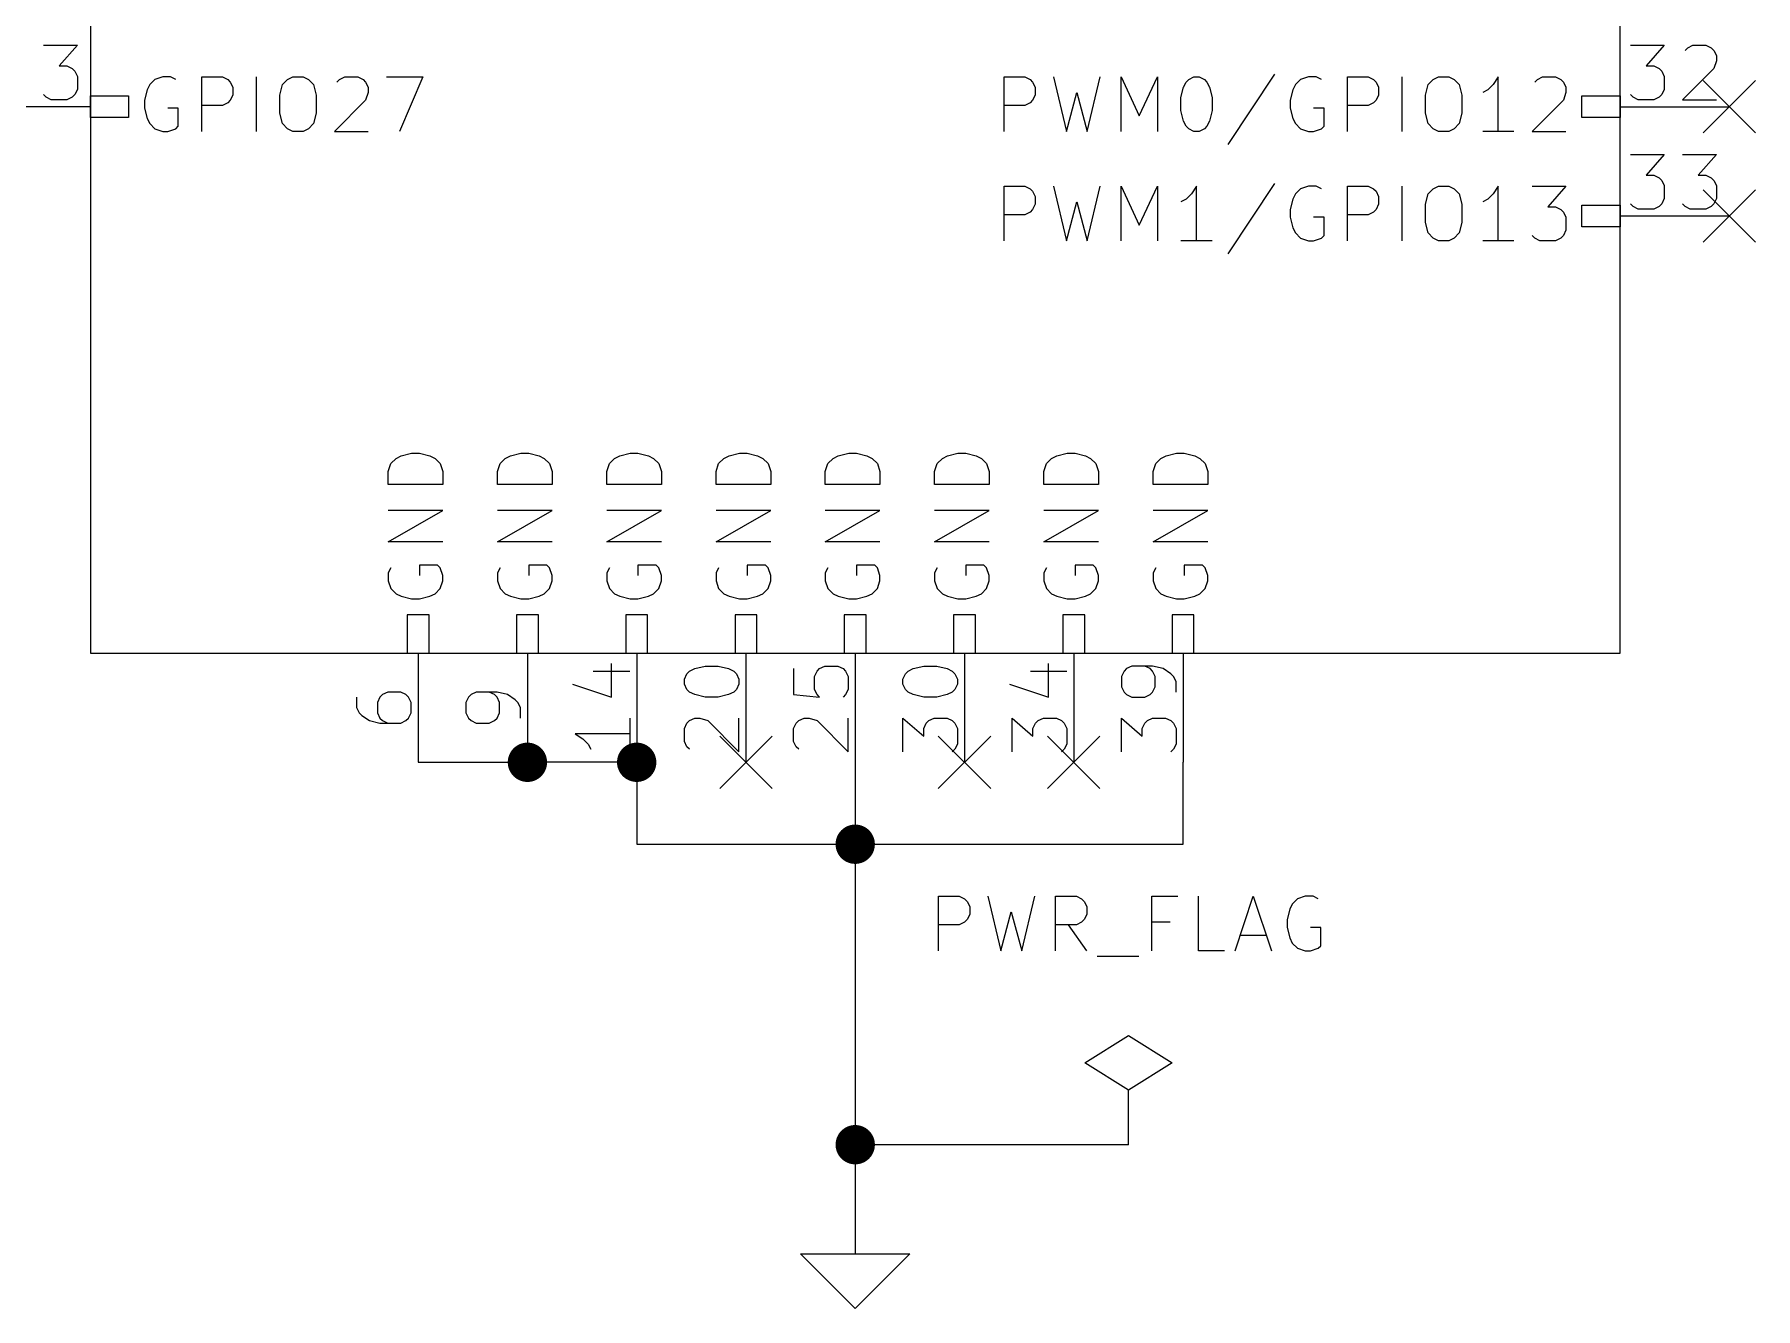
# Model space of a CAD drawing. Extents: x 0.3 to 16.3, y -11.7 to -0.2.
# Drawn here: x 7.299 to 8.874, y -6.775 to -5.609 of the extents above; entities that cross this region are included whole.
import ezdxf

# ---------------------------------------------------------------- set-up
doc = ezdxf.new("R2010")
doc.units = 0
doc.header["$MEASUREMENT"] = 0
doc.layers.add('BLACK', color=7, linetype='CONTINUOUS')

msp = doc.modelspace()

# ---------------------------------------------------------------- linework, layer by layer
at = {"layer": 'BLACK', "linetype": 'CONTINUOUS'}
for p, q in [((7.35, -3.775), (7.35, -6.175)), ((8.75, -6.175), (8.75, -3.775)), ((7.30714, -5.61862), (7.33809, -5.61862)), ((7.33809, -5.61862), (7.32143, -5.63767)), ((8.75952, -5.61862), (8.79047, -5.61862)), ((8.79047, -5.61862), (8.77381, -5.63767)), ((8.80952, -5.62338), (8.8119, -5.621)), ((8.8119, -5.621), (8.81667, -5.61862)), ((8.81667, -5.61862), (8.82857, -5.61862)), ((8.82857, -5.61862), (8.83333, -5.621)), ((8.83333, -5.621), (8.83571, -5.62338)), ((8.83571, -5.62338), (8.83809, -5.62814)), ((7.32143, -5.63767), (7.32857, -5.63767)), ((7.32857, -5.63767), (7.33333, -5.64005)), ((8.77381, -5.63767), (8.78095, -5.63767)), ((8.78095, -5.63767), (8.78571, -5.64005)), ((8.83809, -5.6329), (8.83571, -5.64005)), ((8.83809, -5.62814), (8.83809, -5.6329)), ((7.33333, -5.64005), (7.33571, -5.64243)), ((7.33571, -5.64243), (7.33809, -5.64719)), ((7.33809, -5.64719), (7.33809, -5.65909)), ((7.40428, -5.65476), (7.4019, -5.65952)), ((7.40905, -5.65), (7.40428, -5.65476)), ((7.41619, -5.64762), (7.40905, -5.65)), ((7.42333, -5.64762), (7.41619, -5.64762)), ((7.42809, -5.65), (7.42333, -5.64762)), ((7.4519, -5.69762), (7.4519, -5.64762)), ((7.4519, -5.64762), (7.47095, -5.64762)), ((7.47095, -5.64762), (7.47571, -5.65)), ((7.47571, -5.65), (7.47809, -5.65238)), ((7.47809, -5.65238), (7.48047, -5.65714)), ((7.5019, -5.69762), (7.5019, -5.64762)), ((7.52333, -5.66428), (7.52571, -5.65476)), ((7.52571, -5.65476), (7.53047, -5.65)), ((7.53047, -5.65), (7.53524, -5.64762)), ((7.53524, -5.64762), (7.54476, -5.64762)), ((7.54476, -5.64762), (7.54952, -5.65)), ((7.54952, -5.65), (7.55428, -5.65476)), ((7.55428, -5.65476), (7.55667, -5.66428)), ((7.57571, -5.65238), (7.57809, -5.65)), ((7.57809, -5.65), (7.58285, -5.64762)), ((7.58285, -5.64762), (7.59476, -5.64762)), ((7.59476, -5.64762), (7.59952, -5.65)), ((7.59952, -5.65), (7.6019, -5.65238)), ((7.6019, -5.65238), (7.60428, -5.65714)), ((7.62095, -5.64762), (7.65428, -5.64762)), ((7.65428, -5.64762), (7.63285, -5.69762)), ((8.18619, -5.69762), (8.18619, -5.64762)), ((8.18619, -5.64762), (8.20524, -5.64762)), ((8.20524, -5.64762), (8.21, -5.65)), ((8.21, -5.65), (8.21238, -5.65238)), ((8.21238, -5.65238), (8.21476, -5.65714)), ((8.23143, -5.64762), (8.24333, -5.69762)), ((8.26238, -5.69762), (8.27428, -5.64762)), ((8.29333, -5.69762), (8.29333, -5.64762)), ((8.29333, -5.64762), (8.31, -5.68333)), ((8.31, -5.68333), (8.32667, -5.64762)), ((8.32667, -5.64762), (8.32667, -5.69762)), ((8.35047, -5.65714), (8.35285, -5.65238)), ((8.35285, -5.65238), (8.35524, -5.65)), ((8.35524, -5.65), (8.36, -5.64762)), ((8.36, -5.64762), (8.36476, -5.64762)), ((8.36476, -5.64762), (8.36952, -5.65)), ((8.36952, -5.65), (8.3719, -5.65238)), ((8.3719, -5.65238), (8.37428, -5.65714)), ((8.43381, -5.64524), (8.39095, -5.70952)), ((8.45285, -5.65476), (8.45047, -5.65952)), ((8.45762, -5.65), (8.45285, -5.65476)), ((8.46476, -5.64762), (8.45762, -5.65)), ((8.4719, -5.64762), (8.46476, -5.64762)), ((8.47667, -5.65), (8.4719, -5.64762)), ((8.50047, -5.69762), (8.50047, -5.64762)), ((8.50047, -5.64762), (8.51952, -5.64762)), ((8.51952, -5.64762), (8.52428, -5.65)), ((8.52428, -5.65), (8.52667, -5.65238)), ((8.52667, -5.65238), (8.52905, -5.65714)), ((8.55047, -5.69762), (8.55047, -5.64762)), ((8.5719, -5.66428), (8.57428, -5.65476)), ((8.57428, -5.65476), (8.57905, -5.65)), ((8.57905, -5.65), (8.58381, -5.64762)), ((8.58381, -5.64762), (8.59333, -5.64762)), ((8.59333, -5.64762), (8.59809, -5.65)), ((8.59809, -5.65), (8.60285, -5.65476)), ((8.60285, -5.65476), (8.60524, -5.66428)), ((8.63381, -5.65476), (8.62905, -5.65952)), ((8.63857, -5.64762), (8.63381, -5.65476)), ((8.63857, -5.69762), (8.63857, -5.64762)), ((8.6719, -5.65238), (8.67428, -5.65)), ((8.67428, -5.65), (8.67905, -5.64762)), ((8.67905, -5.64762), (8.69095, -5.64762)), ((8.69095, -5.64762), (8.69571, -5.65)), ((8.69571, -5.65), (8.69809, -5.65238)), ((8.69809, -5.65238), (8.70047, -5.65714)), ((8.78571, -5.64005), (8.78809, -5.64243)), ((8.78809, -5.64243), (8.79047, -5.64719)), ((8.79047, -5.64719), (8.79047, -5.65909)), ((8.83571, -5.64005), (8.80714, -5.66862)), ((8.826, -5.651), (8.874, -5.699)), ((8.874, -5.651), (8.826, -5.699)), ((7.30952, -5.66624), (7.30714, -5.66385)), ((7.31428, -5.66862), (7.30952, -5.66624)), ((7.32857, -5.66862), (7.31428, -5.66862)), ((7.33333, -5.66624), (7.32857, -5.66862)), ((7.33571, -5.66385), (7.33333, -5.66624)), ((7.33809, -5.65909), (7.33571, -5.66385)), ((7.35, -5.685), (7.35, -5.665)), ((7.35, -5.665), (7.385, -5.665)), ((7.385, -5.665), (7.385, -5.685)), ((7.4019, -5.65952), (7.39952, -5.66905)), ((7.39952, -5.66905), (7.39952, -5.67619)), ((7.47809, -5.66905), (7.47571, -5.67143)), ((7.48047, -5.66428), (7.47809, -5.66905)), ((7.48047, -5.65714), (7.48047, -5.66428)), ((7.52333, -5.68095), (7.52333, -5.66428)), ((7.55667, -5.66428), (7.55667, -5.68095)), ((7.6019, -5.66905), (7.57333, -5.69762)), ((7.60428, -5.6619), (7.6019, -5.66905)), ((7.60428, -5.65714), (7.60428, -5.6619)), ((8.21238, -5.66905), (8.21, -5.67143)), ((8.21476, -5.66428), (8.21238, -5.66905)), ((8.21476, -5.65714), (8.21476, -5.66428)), ((8.24333, -5.69762), (8.25285, -5.6619)), ((8.25285, -5.6619), (8.26238, -5.69762)), ((8.34809, -5.66667), (8.35047, -5.65714)), ((8.34809, -5.67857), (8.34809, -5.66667)), ((8.37428, -5.65714), (8.37667, -5.66667)), ((8.37667, -5.66667), (8.37667, -5.67857)), ((8.45047, -5.65952), (8.44809, -5.66905)), ((8.44809, -5.66905), (8.44809, -5.67619)), ((8.52667, -5.66905), (8.52428, -5.67143)), ((8.52905, -5.66428), (8.52667, -5.66905)), ((8.52905, -5.65714), (8.52905, -5.66428)), ((8.5719, -5.68095), (8.5719, -5.66428)), ((8.60524, -5.66428), (8.60524, -5.68095)), ((8.62905, -5.65952), (8.62428, -5.6619)), ((8.69809, -5.66905), (8.66952, -5.69762)), ((8.70047, -5.6619), (8.69809, -5.66905)), ((8.70047, -5.65714), (8.70047, -5.6619)), ((8.715, -5.685), (8.715, -5.665)), ((8.715, -5.665), (8.75, -5.665)), ((8.75, -5.665), (8.75, -5.685)), ((8.7619, -5.66624), (8.75952, -5.66385)), ((8.76667, -5.66862), (8.7619, -5.66624)), ((8.78095, -5.66862), (8.76667, -5.66862)), ((8.78571, -5.66624), (8.78095, -5.66862)), ((8.78809, -5.66385), (8.78571, -5.66624)), ((8.79047, -5.65909), (8.78809, -5.66385)), ((8.80714, -5.66862), (8.83809, -5.66862)), ((7.35, -5.675), (7.25, -5.675)), ((7.385, -5.685), (7.35, -5.685)), ((7.39952, -5.67619), (7.4019, -5.68571)), ((7.4019, -5.68571), (7.40428, -5.69047)), ((7.43047, -5.67619), (7.42095, -5.67619)), ((7.43047, -5.69285), (7.43047, -5.67619)), ((7.47095, -5.67381), (7.4519, -5.67381)), ((7.47571, -5.67143), (7.47095, -5.67381)), ((7.52571, -5.69047), (7.52333, -5.68095)), ((7.55667, -5.68095), (7.55428, -5.69047)), ((8.20524, -5.67381), (8.18619, -5.67381)), ((8.21, -5.67143), (8.20524, -5.67381)), ((8.35047, -5.68809), (8.34809, -5.67857)), ((8.37667, -5.67857), (8.37428, -5.68809)), ((8.44809, -5.67619), (8.45047, -5.68571)), ((8.45047, -5.68571), (8.45285, -5.69047)), ((8.47905, -5.67619), (8.46952, -5.67619)), ((8.47905, -5.69285), (8.47905, -5.67619)), ((8.51952, -5.67381), (8.50047, -5.67381)), ((8.52428, -5.67143), (8.51952, -5.67381)), ((8.57428, -5.69047), (8.5719, -5.68095)), ((8.60524, -5.68095), (8.60285, -5.69047)), ((8.75, -5.685), (8.715, -5.685)), ((8.75, -5.675), (8.85, -5.675)), ((7.40428, -5.69047), (7.40905, -5.69524)), ((7.40905, -5.69524), (7.41619, -5.69762)), ((7.41619, -5.69762), (7.42095, -5.69762)), ((7.42095, -5.69762), (7.42809, -5.69524)), ((7.42809, -5.69524), (7.43047, -5.69285)), ((7.53047, -5.69524), (7.52571, -5.69047)), ((7.53524, -5.69762), (7.53047, -5.69524)), ((7.54476, -5.69762), (7.53524, -5.69762)), ((7.54952, -5.69524), (7.54476, -5.69762)), ((7.55428, -5.69047), (7.54952, -5.69524)), ((7.57333, -5.69762), (7.60428, -5.69762)), ((8.35285, -5.69285), (8.35047, -5.68809)), ((8.35524, -5.69524), (8.35285, -5.69285)), ((8.36, -5.69762), (8.35524, -5.69524)), ((8.36476, -5.69762), (8.36, -5.69762)), ((8.36952, -5.69524), (8.36476, -5.69762)), ((8.3719, -5.69285), (8.36952, -5.69524)), ((8.37428, -5.68809), (8.3719, -5.69285)), ((8.45285, -5.69047), (8.45762, -5.69524)), ((8.45762, -5.69524), (8.46476, -5.69762)), ((8.46476, -5.69762), (8.46952, -5.69762)), ((8.46952, -5.69762), (8.47667, -5.69524)), ((8.47667, -5.69524), (8.47905, -5.69285)), ((8.57905, -5.69524), (8.57428, -5.69047)), ((8.58381, -5.69762), (8.57905, -5.69524)), ((8.59333, -5.69762), (8.58381, -5.69762)), ((8.59809, -5.69524), (8.59333, -5.69762)), ((8.60285, -5.69047), (8.59809, -5.69524)), ((8.65285, -5.69762), (8.62428, -5.69762)), ((8.66952, -5.69762), (8.70047, -5.69762)), ((8.75952, -5.71862), (8.79047, -5.71862)), ((8.79047, -5.71862), (8.77381, -5.73767)), ((8.80714, -5.71862), (8.83809, -5.71862)), ((8.83809, -5.71862), (8.82143, -5.73767)), ((8.18619, -5.79762), (8.18619, -5.74762)), ((8.18619, -5.74762), (8.20524, -5.74762)), ((8.20524, -5.74762), (8.21, -5.75)), ((8.23143, -5.74762), (8.24333, -5.79762)), ((8.26238, -5.79762), (8.27428, -5.74762)), ((8.29333, -5.79762), (8.29333, -5.74762)), ((8.29333, -5.74762), (8.31, -5.78333)), ((8.31, -5.78333), (8.32667, -5.74762)), ((8.32667, -5.74762), (8.32667, -5.79762)), ((8.36238, -5.74762), (8.35762, -5.75476)), ((8.36238, -5.79762), (8.36238, -5.74762)), ((8.43381, -5.74524), (8.39095, -5.80952)), ((8.46476, -5.74762), (8.45762, -5.75)), ((8.4719, -5.74762), (8.46476, -5.74762)), ((8.47667, -5.75), (8.4719, -5.74762)), ((8.50047, -5.79762), (8.50047, -5.74762)), ((8.50047, -5.74762), (8.51952, -5.74762)), ((8.51952, -5.74762), (8.52428, -5.75)), ((8.55047, -5.79762), (8.55047, -5.74762)), ((8.57905, -5.75), (8.58381, -5.74762)), ((8.58381, -5.74762), (8.59333, -5.74762)), ((8.59333, -5.74762), (8.59809, -5.75)), ((8.63857, -5.74762), (8.63381, -5.75476)), ((8.63857, -5.79762), (8.63857, -5.74762)), ((8.66952, -5.74762), (8.70047, -5.74762)), ((8.70047, -5.74762), (8.68381, -5.76667)), ((8.77381, -5.73767), (8.78095, -5.73767)), ((8.78095, -5.73767), (8.78571, -5.74005)), ((8.78571, -5.74005), (8.78809, -5.74243)), ((8.78809, -5.74243), (8.79047, -5.74719)), ((8.79047, -5.74719), (8.79047, -5.75909)), ((8.82143, -5.73767), (8.82857, -5.73767)), ((8.82857, -5.73767), (8.83333, -5.74005)), ((8.83333, -5.74005), (8.83571, -5.74243)), ((8.83571, -5.74243), (8.83809, -5.74719)), ((8.83809, -5.74719), (8.83809, -5.75909)), ((8.21, -5.75), (8.21238, -5.75238)), ((8.21238, -5.75238), (8.21476, -5.75714)), ((8.21476, -5.76428), (8.21238, -5.76905)), ((8.21476, -5.75714), (8.21476, -5.76428)), ((8.24333, -5.79762), (8.25285, -5.7619)), ((8.25285, -5.7619), (8.26238, -5.79762)), ((8.35285, -5.75952), (8.34809, -5.7619)), ((8.35762, -5.75476), (8.35285, -5.75952)), ((8.45047, -5.75952), (8.44809, -5.76905)), ((8.45285, -5.75476), (8.45047, -5.75952)), ((8.45762, -5.75), (8.45285, -5.75476)), ((8.52428, -5.75), (8.52667, -5.75238)), ((8.52667, -5.75238), (8.52905, -5.75714)), ((8.52905, -5.76428), (8.52667, -5.76905)), ((8.52905, -5.75714), (8.52905, -5.76428)), ((8.5719, -5.76428), (8.57428, -5.75476)), ((8.5719, -5.78095), (8.5719, -5.76428)), ((8.57428, -5.75476), (8.57905, -5.75)), ((8.59809, -5.75), (8.60285, -5.75476)), ((8.60285, -5.75476), (8.60524, -5.76428)), ((8.60524, -5.76428), (8.60524, -5.78095)), ((8.62905, -5.75952), (8.62428, -5.7619)), ((8.63381, -5.75476), (8.62905, -5.75952)), ((8.715, -5.785), (8.715, -5.765)), ((8.715, -5.765), (8.75, -5.765)), ((8.75, -5.765), (8.75, -5.785)), ((8.7619, -5.76624), (8.75952, -5.76385)), ((8.78809, -5.76385), (8.78571, -5.76624)), ((8.79047, -5.75909), (8.78809, -5.76385)), ((8.80952, -5.76624), (8.80714, -5.76385)), ((8.826, -5.751), (8.874, -5.799)), ((8.874, -5.751), (8.826, -5.799)), ((8.83571, -5.76385), (8.83333, -5.76624)), ((8.83809, -5.75909), (8.83571, -5.76385)), ((8.20524, -5.77381), (8.18619, -5.77381)), ((8.21, -5.77143), (8.20524, -5.77381)), ((8.21238, -5.76905), (8.21, -5.77143)), ((8.44809, -5.76905), (8.44809, -5.77619)), ((8.44809, -5.77619), (8.45047, -5.78571)), ((8.47905, -5.77619), (8.46952, -5.77619)), ((8.47905, -5.79285), (8.47905, -5.77619)), ((8.51952, -5.77381), (8.50047, -5.77381)), ((8.52428, -5.77143), (8.51952, -5.77381)), ((8.52667, -5.76905), (8.52428, -5.77143)), ((8.57428, -5.79047), (8.5719, -5.78095)), ((8.60524, -5.78095), (8.60285, -5.79047)), ((8.68381, -5.76667), (8.69095, -5.76667)), ((8.69095, -5.76667), (8.69571, -5.76905)), ((8.69571, -5.76905), (8.69809, -5.77143)), ((8.69809, -5.77143), (8.70047, -5.77619)), ((8.70047, -5.77619), (8.70047, -5.78809)), ((8.75, -5.775), (8.85, -5.775)), ((8.76667, -5.76862), (8.7619, -5.76624)), ((8.78095, -5.76862), (8.76667, -5.76862)), ((8.78571, -5.76624), (8.78095, -5.76862)), ((8.81428, -5.76862), (8.80952, -5.76624)), ((8.82857, -5.76862), (8.81428, -5.76862)), ((8.83333, -5.76624), (8.82857, -5.76862)), ((8.45047, -5.78571), (8.45285, -5.79047)), ((8.45285, -5.79047), (8.45762, -5.79524)), ((8.45762, -5.79524), (8.46476, -5.79762)), ((8.46952, -5.79762), (8.47667, -5.79524)), ((8.47667, -5.79524), (8.47905, -5.79285)), ((8.57905, -5.79524), (8.57428, -5.79047)), ((8.58381, -5.79762), (8.57905, -5.79524)), ((8.59809, -5.79524), (8.59333, -5.79762)), ((8.60285, -5.79047), (8.59809, -5.79524)), ((8.6719, -5.79524), (8.66952, -5.79285)), ((8.67667, -5.79762), (8.6719, -5.79524)), ((8.69571, -5.79524), (8.69095, -5.79762)), ((8.69809, -5.79285), (8.69571, -5.79524)), ((8.70047, -5.78809), (8.69809, -5.79285)), ((8.75, -5.785), (8.715, -5.785)), ((8.37667, -5.79762), (8.34809, -5.79762)), ((8.46476, -5.79762), (8.46952, -5.79762)), ((8.59333, -5.79762), (8.58381, -5.79762)), ((8.65285, -5.79762), (8.62428, -5.79762)), ((8.69095, -5.79762), (8.67667, -5.79762)), ((7.625, -6.00167), (7.62976, -5.9969)), ((7.62976, -5.9969), (7.63452, -5.99452)), ((7.63452, -5.99452), (7.64405, -5.99214)), ((7.64405, -5.99214), (7.65119, -5.99214)), ((7.65119, -5.99214), (7.66071, -5.99452)), ((7.66071, -5.99452), (7.66547, -5.9969)), ((7.66547, -5.9969), (7.67024, -6.00167)), ((7.725, -6.00167), (7.72976, -5.9969)), ((7.72976, -5.9969), (7.73452, -5.99452)), ((7.73452, -5.99452), (7.74405, -5.99214)), ((7.74405, -5.99214), (7.75119, -5.99214)), ((7.75119, -5.99214), (7.76071, -5.99452)), ((7.76071, -5.99452), (7.76547, -5.9969)), ((7.76547, -5.9969), (7.77024, -6.00167)), ((7.825, -6.00167), (7.82976, -5.9969)), ((7.82976, -5.9969), (7.83452, -5.99452)), ((7.83452, -5.99452), (7.84405, -5.99214)), ((7.84405, -5.99214), (7.85119, -5.99214)), ((7.85119, -5.99214), (7.86071, -5.99452)), ((7.86071, -5.99452), (7.86547, -5.9969)), ((7.86547, -5.9969), (7.87024, -6.00167)), ((7.925, -6.00167), (7.92976, -5.9969)), ((7.92976, -5.9969), (7.93452, -5.99452)), ((7.93452, -5.99452), (7.94405, -5.99214)), ((7.94405, -5.99214), (7.95119, -5.99214)), ((7.95119, -5.99214), (7.96071, -5.99452)), ((7.96071, -5.99452), (7.96547, -5.9969)), ((7.96547, -5.9969), (7.97024, -6.00167)), ((8.025, -6.00167), (8.02976, -5.9969)), ((8.02976, -5.9969), (8.03452, -5.99452)), ((8.03452, -5.99452), (8.04405, -5.99214)), ((8.04405, -5.99214), (8.05119, -5.99214)), ((8.05119, -5.99214), (8.06071, -5.99452)), ((8.06071, -5.99452), (8.06547, -5.9969)), ((8.06547, -5.9969), (8.07024, -6.00167)), ((8.125, -6.00167), (8.12976, -5.9969)), ((8.12976, -5.9969), (8.13452, -5.99452)), ((8.13452, -5.99452), (8.14405, -5.99214)), ((8.14405, -5.99214), (8.15119, -5.99214)), ((8.15119, -5.99214), (8.16071, -5.99452)), ((8.16071, -5.99452), (8.16547, -5.9969)), ((8.16547, -5.9969), (8.17024, -6.00167)), ((8.225, -6.00167), (8.22976, -5.9969)), ((8.22976, -5.9969), (8.23452, -5.99452)), ((8.23452, -5.99452), (8.24405, -5.99214)), ((8.24405, -5.99214), (8.25119, -5.99214)), ((8.25119, -5.99214), (8.26071, -5.99452)), ((8.26071, -5.99452), (8.26547, -5.9969)), ((8.26547, -5.9969), (8.27024, -6.00167)), ((8.325, -6.00167), (8.32976, -5.9969)), ((8.32976, -5.9969), (8.33452, -5.99452)), ((8.33452, -5.99452), (8.34405, -5.99214)), ((8.34405, -5.99214), (8.35119, -5.99214)), ((8.35119, -5.99214), (8.36071, -5.99452)), ((8.36071, -5.99452), (8.36547, -5.9969)), ((8.36547, -5.9969), (8.37024, -6.00167)), ((7.62262, -6.00881), (7.625, -6.00167)), ((7.62262, -6.02071), (7.62262, -6.00881)), ((7.67024, -6.00167), (7.67262, -6.00881)), ((7.67262, -6.00881), (7.67262, -6.02071)), ((7.72262, -6.00881), (7.725, -6.00167)), ((7.72262, -6.02071), (7.72262, -6.00881)), ((7.77024, -6.00167), (7.77262, -6.00881)), ((7.77262, -6.00881), (7.77262, -6.02071)), ((7.82262, -6.00881), (7.825, -6.00167)), ((7.82262, -6.02071), (7.82262, -6.00881)), ((7.87024, -6.00167), (7.87262, -6.00881)), ((7.87262, -6.00881), (7.87262, -6.02071)), ((7.92262, -6.00881), (7.925, -6.00167)), ((7.92262, -6.02071), (7.92262, -6.00881)), ((7.97024, -6.00167), (7.97262, -6.00881)), ((7.97262, -6.00881), (7.97262, -6.02071)), ((8.02262, -6.00881), (8.025, -6.00167)), ((8.02262, -6.02071), (8.02262, -6.00881)), ((8.07024, -6.00167), (8.07262, -6.00881)), ((8.07262, -6.00881), (8.07262, -6.02071)), ((8.12262, -6.00881), (8.125, -6.00167)), ((8.12262, -6.02071), (8.12262, -6.00881)), ((8.17024, -6.00167), (8.17262, -6.00881)), ((8.17262, -6.00881), (8.17262, -6.02071)), ((8.22262, -6.00881), (8.225, -6.00167)), ((8.22262, -6.02071), (8.22262, -6.00881)), ((8.27024, -6.00167), (8.27262, -6.00881)), ((8.27262, -6.00881), (8.27262, -6.02071)), ((8.32262, -6.00881), (8.325, -6.00167)), ((8.32262, -6.02071), (8.32262, -6.00881)), ((8.37024, -6.00167), (8.37262, -6.00881)), ((8.37262, -6.00881), (8.37262, -6.02071)), ((7.67262, -6.02071), (7.62262, -6.02071)), ((7.77262, -6.02071), (7.72262, -6.02071)), ((7.87262, -6.02071), (7.82262, -6.02071)), ((7.97262, -6.02071), (7.92262, -6.02071)), ((8.07262, -6.02071), (8.02262, -6.02071)), ((8.17262, -6.02071), (8.12262, -6.02071)), ((8.27262, -6.02071), (8.22262, -6.02071)), ((8.37262, -6.02071), (8.32262, -6.02071)), ((7.62262, -6.07309), (7.67262, -6.04452)), ((7.67262, -6.04452), (7.62262, -6.04452)), ((7.72262, -6.07309), (7.77262, -6.04452)), ((7.77262, -6.04452), (7.72262, -6.04452)), ((7.82262, -6.07309), (7.87262, -6.04452)), ((7.87262, -6.04452), (7.82262, -6.04452)), ((7.92262, -6.07309), (7.97262, -6.04452)), ((7.97262, -6.04452), (7.92262, -6.04452)), ((8.02262, -6.07309), (8.07262, -6.04452)), ((8.07262, -6.04452), (8.02262, -6.04452)), ((8.12262, -6.07309), (8.17262, -6.04452)), ((8.17262, -6.04452), (8.12262, -6.04452)), ((8.22262, -6.07309), (8.27262, -6.04452)), ((8.27262, -6.04452), (8.22262, -6.04452)), ((8.32262, -6.07309), (8.37262, -6.04452)), ((8.37262, -6.04452), (8.32262, -6.04452)), ((7.67262, -6.07309), (7.62262, -6.07309)), ((7.77262, -6.07309), (7.72262, -6.07309)), ((7.87262, -6.07309), (7.82262, -6.07309)), ((7.97262, -6.07309), (7.92262, -6.07309)), ((8.07262, -6.07309), (8.02262, -6.07309)), ((8.17262, -6.07309), (8.12262, -6.07309)), ((8.27262, -6.07309), (8.22262, -6.07309)), ((8.37262, -6.07309), (8.32262, -6.07309)), ((7.66785, -6.09452), (7.65119, -6.09452)), ((7.65119, -6.09452), (7.65119, -6.10405)), ((7.67024, -6.0969), (7.66785, -6.09452)), ((7.76785, -6.09452), (7.75119, -6.09452)), ((7.75119, -6.09452), (7.75119, -6.10405)), ((7.77024, -6.0969), (7.76785, -6.09452)), ((7.86785, -6.09452), (7.85119, -6.09452)), ((7.85119, -6.09452), (7.85119, -6.10405)), ((7.87024, -6.0969), (7.86785, -6.09452)), ((7.96785, -6.09452), (7.95119, -6.09452)), ((7.95119, -6.09452), (7.95119, -6.10405)), ((7.97024, -6.0969), (7.96785, -6.09452)), ((8.06785, -6.09452), (8.05119, -6.09452)), ((8.05119, -6.09452), (8.05119, -6.10405)), ((8.07024, -6.0969), (8.06785, -6.09452)), ((8.16785, -6.09452), (8.15119, -6.09452)), ((8.15119, -6.09452), (8.15119, -6.10405)), ((8.17024, -6.0969), (8.16785, -6.09452)), ((8.26785, -6.09452), (8.25119, -6.09452)), ((8.25119, -6.09452), (8.25119, -6.10405)), ((8.27024, -6.0969), (8.26785, -6.09452)), ((8.36785, -6.09452), (8.35119, -6.09452)), ((8.35119, -6.09452), (8.35119, -6.10405)), ((8.37024, -6.0969), (8.36785, -6.09452)), ((7.625, -6.0969), (7.62262, -6.10167)), ((7.62262, -6.10167), (7.62262, -6.10881)), ((7.62262, -6.10881), (7.625, -6.11595)), ((7.67262, -6.10405), (7.67024, -6.0969)), ((7.67024, -6.11595), (7.67262, -6.10881)), ((7.67262, -6.10881), (7.67262, -6.10405)), ((7.725, -6.0969), (7.72262, -6.10167)), ((7.72262, -6.10167), (7.72262, -6.10881)), ((7.72262, -6.10881), (7.725, -6.11595)), ((7.77262, -6.10405), (7.77024, -6.0969)), ((7.77024, -6.11595), (7.77262, -6.10881)), ((7.77262, -6.10881), (7.77262, -6.10405)), ((7.825, -6.0969), (7.82262, -6.10167)), ((7.82262, -6.10167), (7.82262, -6.10881)), ((7.82262, -6.10881), (7.825, -6.11595)), ((7.87262, -6.10405), (7.87024, -6.0969)), ((7.87024, -6.11595), (7.87262, -6.10881)), ((7.87262, -6.10881), (7.87262, -6.10405)), ((7.925, -6.0969), (7.92262, -6.10167)), ((7.92262, -6.10167), (7.92262, -6.10881)), ((7.92262, -6.10881), (7.925, -6.11595)), ((7.97262, -6.10405), (7.97024, -6.0969)), ((7.97024, -6.11595), (7.97262, -6.10881)), ((7.97262, -6.10881), (7.97262, -6.10405)), ((8.025, -6.0969), (8.02262, -6.10167)), ((8.02262, -6.10167), (8.02262, -6.10881)), ((8.02262, -6.10881), (8.025, -6.11595)), ((8.07262, -6.10405), (8.07024, -6.0969)), ((8.07024, -6.11595), (8.07262, -6.10881)), ((8.07262, -6.10881), (8.07262, -6.10405)), ((8.125, -6.0969), (8.12262, -6.10167)), ((8.12262, -6.10167), (8.12262, -6.10881)), ((8.12262, -6.10881), (8.125, -6.11595)), ((8.17262, -6.10405), (8.17024, -6.0969)), ((8.17024, -6.11595), (8.17262, -6.10881)), ((8.17262, -6.10881), (8.17262, -6.10405)), ((8.225, -6.0969), (8.22262, -6.10167)), ((8.22262, -6.10167), (8.22262, -6.10881)), ((8.22262, -6.10881), (8.225, -6.11595)), ((8.27262, -6.10405), (8.27024, -6.0969)), ((8.27024, -6.11595), (8.27262, -6.10881)), ((8.27262, -6.10881), (8.27262, -6.10405)), ((8.325, -6.0969), (8.32262, -6.10167)), ((8.32262, -6.10167), (8.32262, -6.10881)), ((8.32262, -6.10881), (8.325, -6.11595)), ((8.37262, -6.10405), (8.37024, -6.0969)), ((8.37024, -6.11595), (8.37262, -6.10881)), ((8.37262, -6.10881), (8.37262, -6.10405)), ((7.625, -6.11595), (7.62976, -6.12071)), ((7.62976, -6.12071), (7.63452, -6.12309)), ((7.63452, -6.12309), (7.64405, -6.12547)), ((7.64405, -6.12547), (7.65119, -6.12547)), ((7.65119, -6.12547), (7.66071, -6.12309)), ((7.66071, -6.12309), (7.66547, -6.12071)), ((7.66547, -6.12071), (7.67024, -6.11595)), ((7.725, -6.11595), (7.72976, -6.12071)), ((7.72976, -6.12071), (7.73452, -6.12309)), ((7.73452, -6.12309), (7.74405, -6.12547)), ((7.74405, -6.12547), (7.75119, -6.12547)), ((7.75119, -6.12547), (7.76071, -6.12309)), ((7.76071, -6.12309), (7.76547, -6.12071)), ((7.76547, -6.12071), (7.77024, -6.11595)), ((7.825, -6.11595), (7.82976, -6.12071)), ((7.82976, -6.12071), (7.83452, -6.12309)), ((7.83452, -6.12309), (7.84405, -6.12547)), ((7.84405, -6.12547), (7.85119, -6.12547)), ((7.85119, -6.12547), (7.86071, -6.12309)), ((7.86071, -6.12309), (7.86547, -6.12071)), ((7.86547, -6.12071), (7.87024, -6.11595)), ((7.925, -6.11595), (7.92976, -6.12071)), ((7.92976, -6.12071), (7.93452, -6.12309)), ((7.93452, -6.12309), (7.94405, -6.12547)), ((7.94405, -6.12547), (7.95119, -6.12547)), ((7.95119, -6.12547), (7.96071, -6.12309)), ((7.96071, -6.12309), (7.96547, -6.12071)), ((7.96547, -6.12071), (7.97024, -6.11595)), ((8.025, -6.11595), (8.02976, -6.12071)), ((8.02976, -6.12071), (8.03452, -6.12309)), ((8.03452, -6.12309), (8.04405, -6.12547)), ((8.04405, -6.12547), (8.05119, -6.12547)), ((8.05119, -6.12547), (8.06071, -6.12309)), ((8.06071, -6.12309), (8.06547, -6.12071)), ((8.06547, -6.12071), (8.07024, -6.11595)), ((8.125, -6.11595), (8.12976, -6.12071)), ((8.12976, -6.12071), (8.13452, -6.12309)), ((8.13452, -6.12309), (8.14405, -6.12547)), ((8.14405, -6.12547), (8.15119, -6.12547)), ((8.15119, -6.12547), (8.16071, -6.12309)), ((8.16071, -6.12309), (8.16547, -6.12071)), ((8.16547, -6.12071), (8.17024, -6.11595)), ((8.225, -6.11595), (8.22976, -6.12071)), ((8.22976, -6.12071), (8.23452, -6.12309)), ((8.23452, -6.12309), (8.24405, -6.12547)), ((8.24405, -6.12547), (8.25119, -6.12547)), ((8.25119, -6.12547), (8.26071, -6.12309)), ((8.26071, -6.12309), (8.26547, -6.12071)), ((8.26547, -6.12071), (8.27024, -6.11595)), ((8.325, -6.11595), (8.32976, -6.12071)), ((8.32976, -6.12071), (8.33452, -6.12309)), ((8.33452, -6.12309), (8.34405, -6.12547)), ((8.34405, -6.12547), (8.35119, -6.12547)), ((8.35119, -6.12547), (8.36071, -6.12309)), ((8.36071, -6.12309), (8.36547, -6.12071)), ((8.36547, -6.12071), (8.37024, -6.11595)), ((7.64, -6.14), (7.64, -6.175)), ((7.66, -6.14), (7.64, -6.14)), ((7.66, -6.175), (7.66, -6.14)), ((7.74, -6.14), (7.74, -6.175)), ((7.76, -6.14), (7.74, -6.14)), ((7.76, -6.175), (7.76, -6.14)), ((7.84, -6.14), (7.84, -6.175)), ((7.86, -6.14), (7.84, -6.14)), ((7.86, -6.175), (7.86, -6.14)), ((7.94, -6.14), (7.94, -6.175)), ((7.96, -6.14), (7.94, -6.14)), ((7.96, -6.175), (7.96, -6.14)), ((8.04, -6.14), (8.04, -6.175)), ((8.06, -6.14), (8.04, -6.14)), ((8.06, -6.175), (8.06, -6.14)), ((8.14, -6.14), (8.14, -6.175)), ((8.16, -6.14), (8.14, -6.14)), ((8.16, -6.175), (8.16, -6.14)), ((8.24, -6.14), (8.24, -6.175)), ((8.26, -6.14), (8.24, -6.14)), ((8.26, -6.175), (8.26, -6.14)), ((8.34, -6.14), (8.34, -6.175)), ((8.36, -6.14), (8.34, -6.14)), ((8.36, -6.175), (8.36, -6.14)), ((7.35, -6.175), (8.75, -6.175)), ((7.64, -6.175), (7.66, -6.175)), ((7.65, -6.175), (7.65, -6.275)), ((7.74, -6.175), (7.76, -6.175)), ((7.75, -6.175), (7.75, -6.275)), ((7.82695, -6.21547), (7.82695, -6.18452)), ((7.84, -6.175), (7.86, -6.175)), ((7.85, -6.175), (7.85, -6.275)), ((7.89838, -6.19167), (7.90314, -6.18928)), ((7.90314, -6.18928), (7.91267, -6.1869)), ((7.91267, -6.1869), (7.92457, -6.1869)), ((7.92457, -6.1869), (7.93409, -6.18928)), ((7.93409, -6.18928), (7.93885, -6.19167)), ((7.94, -6.175), (7.96, -6.175)), ((7.95, -6.175), (7.95, -6.275)), ((7.99362, -6.18928), (7.99362, -6.21309)), ((8.01505, -6.19167), (8.01743, -6.18928)), ((8.01743, -6.18928), (8.02219, -6.1869)), ((8.02219, -6.1869), (8.03409, -6.1869)), ((8.03409, -6.1869), (8.03885, -6.18928)), ((8.03885, -6.18928), (8.04124, -6.19167)), ((8.04, -6.175), (8.06, -6.175)), ((8.05, -6.175), (8.05, -6.275)), ((8.09838, -6.19167), (8.10314, -6.18928)), ((8.10314, -6.18928), (8.11267, -6.1869)), ((8.11267, -6.1869), (8.12457, -6.1869)), ((8.12457, -6.1869), (8.13409, -6.18928)), ((8.13409, -6.18928), (8.13885, -6.19167)), ((8.14, -6.175), (8.16, -6.175)), ((8.15, -6.175), (8.15, -6.275)), ((8.22695, -6.21547), (8.22695, -6.18452)), ((8.24, -6.175), (8.26, -6.175)), ((8.25, -6.175), (8.25, -6.275)), ((8.29838, -6.18928), (8.296, -6.19167)), ((8.30314, -6.1869), (8.29838, -6.18928)), ((8.32219, -6.1869), (8.30314, -6.1869)), ((8.31981, -6.18928), (8.31505, -6.1869)), ((8.32219, -6.19167), (8.31981, -6.18928)), ((8.33171, -6.18928), (8.32219, -6.1869)), ((8.33885, -6.19405), (8.33171, -6.18928)), ((8.34, -6.175), (8.36, -6.175)), ((8.35, -6.175), (8.35, -6.275)), ((7.79124, -6.20357), (7.82695, -6.21547)), ((7.81028, -6.19167), (7.84362, -6.19167)), ((7.89362, -6.19881), (7.896, -6.19405)), ((7.89362, -6.20357), (7.89362, -6.19881)), ((7.896, -6.20833), (7.89362, -6.20357)), ((7.896, -6.19405), (7.89838, -6.19167)), ((7.93885, -6.19167), (7.94124, -6.19405)), ((7.94124, -6.19405), (7.94362, -6.19881)), ((7.94362, -6.20357), (7.94124, -6.20833)), ((7.94362, -6.19881), (7.94362, -6.20357)), ((8.01267, -6.19643), (8.01505, -6.19167)), ((8.01267, -6.20833), (8.01267, -6.19643)), ((8.04124, -6.19167), (8.04362, -6.19643)), ((8.04362, -6.19643), (8.04362, -6.20833)), ((8.09362, -6.19881), (8.096, -6.19405)), ((8.09362, -6.20357), (8.09362, -6.19881)), ((8.096, -6.20833), (8.09362, -6.20357)), ((8.096, -6.19405), (8.09838, -6.19167)), ((8.13885, -6.19167), (8.14124, -6.19405)), ((8.14124, -6.19405), (8.14362, -6.19881)), ((8.14362, -6.20357), (8.14124, -6.20833)), ((8.14362, -6.19881), (8.14362, -6.20357)), ((8.19124, -6.20357), (8.22695, -6.21547)), ((8.21028, -6.19167), (8.24362, -6.19167)), ((8.296, -6.19167), (8.29362, -6.19643)), ((8.29362, -6.19643), (8.29362, -6.20595)), ((8.29362, -6.20595), (8.296, -6.21071)), ((8.32457, -6.19643), (8.32219, -6.19167)), ((8.32219, -6.21071), (8.32457, -6.20595)), ((8.32457, -6.20595), (8.32457, -6.19643)), ((8.34124, -6.19643), (8.33885, -6.19405)), ((8.34362, -6.20119), (8.34124, -6.19643)), ((8.34362, -6.21071), (8.34362, -6.20119)), ((7.59362, -6.21547), (7.59362, -6.225)), ((7.61505, -6.21547), (7.61267, -6.22024)), ((7.61267, -6.22024), (7.61267, -6.22976)), ((7.61743, -6.21309), (7.61505, -6.21547)), ((7.62219, -6.21071), (7.61743, -6.21309)), ((7.63409, -6.21071), (7.62219, -6.21071)), ((7.63885, -6.21309), (7.63409, -6.21071)), ((7.64124, -6.21547), (7.63885, -6.21309)), ((7.64362, -6.22024), (7.64124, -6.21547)), ((7.64362, -6.22976), (7.64362, -6.22024)), ((7.696, -6.21547), (7.69362, -6.22024)), ((7.69362, -6.22024), (7.69362, -6.22976)), ((7.69838, -6.21309), (7.696, -6.21547)), ((7.70314, -6.21071), (7.69838, -6.21309)), ((7.72219, -6.21071), (7.70314, -6.21071)), ((7.71981, -6.21309), (7.71505, -6.21071)), ((7.72219, -6.21547), (7.71981, -6.21309)), ((7.73171, -6.21309), (7.72219, -6.21071)), ((7.72457, -6.22024), (7.72219, -6.21547)), ((7.72457, -6.22976), (7.72457, -6.22024)), ((7.73885, -6.21785), (7.73171, -6.21309)), ((7.74124, -6.22024), (7.73885, -6.21785)), ((7.74362, -6.225), (7.74124, -6.22024)), ((7.89838, -6.21071), (7.896, -6.20833)), ((7.90314, -6.21309), (7.89838, -6.21071)), ((7.91267, -6.21547), (7.90314, -6.21309)), ((7.92457, -6.21547), (7.91267, -6.21547)), ((7.93409, -6.21309), (7.92457, -6.21547)), ((7.93885, -6.21071), (7.93409, -6.21309)), ((7.94124, -6.20833), (7.93885, -6.21071)), ((7.99362, -6.21309), (8.01743, -6.21547)), ((8.01505, -6.21309), (8.01267, -6.20833)), ((8.01743, -6.21547), (8.01505, -6.21309)), ((8.04124, -6.21309), (8.03885, -6.21547)), ((8.04362, -6.20833), (8.04124, -6.21309)), ((8.09838, -6.21071), (8.096, -6.20833)), ((8.10314, -6.21309), (8.09838, -6.21071)), ((8.11267, -6.21547), (8.10314, -6.21309)), ((8.12457, -6.21547), (8.11267, -6.21547)), ((8.13409, -6.21309), (8.12457, -6.21547)), ((8.13885, -6.21071), (8.13409, -6.21309)), ((8.14124, -6.20833), (8.13885, -6.21071)), ((8.296, -6.21071), (8.29838, -6.21309)), ((8.29838, -6.21309), (8.30314, -6.21547)), ((8.30314, -6.21547), (8.31505, -6.21547)), ((8.31505, -6.21547), (8.31981, -6.21309)), ((8.31981, -6.21309), (8.32219, -6.21071)), ((7.59362, -6.225), (7.596, -6.22976)), ((7.596, -6.22976), (7.59838, -6.23214)), ((7.59838, -6.23214), (7.60552, -6.2369)), ((7.60552, -6.2369), (7.61505, -6.23928)), ((7.61267, -6.22976), (7.61505, -6.23452)), ((7.61505, -6.23452), (7.61743, -6.2369)), ((7.61743, -6.2369), (7.62219, -6.23928)), ((7.63409, -6.23928), (7.63885, -6.2369)), ((7.63885, -6.2369), (7.64124, -6.23452)), ((7.64124, -6.23452), (7.64362, -6.22976)), ((7.69362, -6.22976), (7.696, -6.23452)), ((7.696, -6.23452), (7.69838, -6.2369)), ((7.69838, -6.2369), (7.70314, -6.23928)), ((7.71505, -6.23928), (7.71981, -6.2369)), ((7.71981, -6.2369), (7.72219, -6.23452)), ((7.72219, -6.23452), (7.72457, -6.22976)), ((7.74362, -6.23452), (7.74362, -6.225)), ((7.84362, -6.23452), (7.84362, -6.26309)), ((7.896, -6.23928), (7.89838, -6.2369)), ((7.89838, -6.2369), (7.90314, -6.23452)), ((7.90314, -6.23452), (7.9079, -6.23452)), ((7.9079, -6.23452), (7.91505, -6.2369)), ((7.91505, -6.2369), (7.94362, -6.26547)), ((7.94362, -6.26547), (7.94362, -6.23452)), ((7.996, -6.23928), (7.99838, -6.2369)), ((7.99838, -6.2369), (8.00314, -6.23452)), ((8.00314, -6.23452), (8.0079, -6.23452)), ((8.0079, -6.23452), (8.01505, -6.2369)), ((8.01505, -6.2369), (8.04362, -6.26547)), ((8.04362, -6.26547), (8.04362, -6.23452)), ((8.09362, -6.26547), (8.09362, -6.23452)), ((8.09362, -6.23452), (8.11267, -6.25119)), ((8.11505, -6.23928), (8.11743, -6.2369)), ((8.11743, -6.2369), (8.12219, -6.23452)), ((8.12219, -6.23452), (8.13409, -6.23452)), ((8.13409, -6.23452), (8.13885, -6.2369)), ((8.13885, -6.2369), (8.14124, -6.23928)), ((8.19362, -6.26547), (8.19362, -6.23452)), ((8.19362, -6.23452), (8.21267, -6.25119)), ((8.21505, -6.23928), (8.21743, -6.2369)), ((8.21743, -6.2369), (8.22219, -6.23452)), ((8.22219, -6.23452), (8.23409, -6.23452)), ((8.23409, -6.23452), (8.23885, -6.2369)), ((8.23885, -6.2369), (8.24124, -6.23928)), ((8.29362, -6.26547), (8.29362, -6.23452)), ((8.29362, -6.23452), (8.31267, -6.25119)), ((8.31505, -6.23928), (8.31743, -6.2369)), ((8.31743, -6.2369), (8.32219, -6.23452)), ((8.32219, -6.23452), (8.33409, -6.23452)), ((8.33409, -6.23452), (8.33885, -6.2369)), ((8.33885, -6.2369), (8.34124, -6.23928)), ((7.61505, -6.23928), (7.63409, -6.23928)), ((7.70314, -6.23928), (7.71505, -6.23928)), ((7.84362, -6.24881), (7.79362, -6.24881)), ((7.79362, -6.24881), (7.80076, -6.25357)), ((7.89362, -6.24405), (7.896, -6.23928)), ((7.89362, -6.25595), (7.89362, -6.24405)), ((7.926, -6.251), (7.974, -6.299)), ((7.974, -6.251), (7.926, -6.299)), ((7.99362, -6.24405), (7.996, -6.23928)), ((7.99362, -6.25595), (7.99362, -6.24405)), ((8.11267, -6.24405), (8.11505, -6.23928)), ((8.11267, -6.25119), (8.11267, -6.24405)), ((8.126, -6.251), (8.174, -6.299)), ((8.174, -6.251), (8.126, -6.299)), ((8.14124, -6.23928), (8.14362, -6.24405)), ((8.14362, -6.24405), (8.14362, -6.25833)), ((8.21267, -6.24405), (8.21505, -6.23928)), ((8.21267, -6.25119), (8.21267, -6.24405)), ((8.226, -6.251), (8.274, -6.299)), ((8.274, -6.251), (8.226, -6.299)), ((8.24124, -6.23928), (8.24362, -6.24405)), ((8.24362, -6.24405), (8.24362, -6.25833)), ((8.31267, -6.24405), (8.31505, -6.23928)), ((8.31267, -6.25119), (8.31267, -6.24405)), ((8.34124, -6.23928), (8.34362, -6.24405)), ((8.34362, -6.24405), (8.34362, -6.25833)), ((7.80076, -6.25357), (7.80552, -6.25833)), ((7.80552, -6.25833), (7.8079, -6.26309)), ((7.896, -6.26071), (7.89362, -6.25595)), ((7.89838, -6.26309), (7.896, -6.26071)), ((7.996, -6.26071), (7.99362, -6.25595)), ((7.99838, -6.26309), (7.996, -6.26071)), ((8.14124, -6.26309), (8.13885, -6.26547)), ((8.14362, -6.25833), (8.14124, -6.26309)), ((8.24124, -6.26309), (8.23885, -6.26547)), ((8.24362, -6.25833), (8.24124, -6.26309)), ((8.34124, -6.26309), (8.33885, -6.26547)), ((8.34362, -6.25833), (8.34124, -6.26309)), ((7.65, -6.275), (7.75, -6.275)), ((7.85, -6.275), (7.75, -6.275)), ((7.85, -6.275), (7.85, -6.35)), ((8.05, -6.275), (8.05, -6.35)), ((8.35, -6.35), (8.35, -6.275)), ((7.85, -6.35), (8.05, -6.35)), ((8.05, -6.35), (8.35, -6.35)), ((8.05, -6.35), (8.05, -6.625)), ((8.12619, -6.44761), (8.12619, -6.39761)), ((8.12619, -6.39761), (8.14524, -6.39761)), ((8.14524, -6.39761), (8.15, -6.4)), ((8.15, -6.4), (8.15238, -6.40237)), ((8.15238, -6.40237), (8.15476, -6.40714)), ((8.15476, -6.40714), (8.15476, -6.41428)), ((8.17143, -6.39761), (8.18333, -6.44761)), ((8.20238, -6.44761), (8.21428, -6.39761)), ((8.23333, -6.44761), (8.23333, -6.39761)), ((8.23333, -6.39761), (8.25238, -6.39761)), ((8.25238, -6.39761), (8.25714, -6.4)), ((8.25714, -6.4), (8.25952, -6.40237)), ((8.25952, -6.40237), (8.2619, -6.40714)), ((8.2619, -6.40714), (8.2619, -6.41428)), ((8.32143, -6.44761), (8.32143, -6.39761)), ((8.32143, -6.39761), (8.34524, -6.39761)), ((8.36428, -6.44761), (8.36428, -6.39761)), ((8.39762, -6.44761), (8.41428, -6.39761)), ((8.41428, -6.39761), (8.43095, -6.44761)), ((8.44762, -6.40952), (8.44524, -6.41904)), ((8.45, -6.40476), (8.44762, -6.40952)), ((8.45476, -6.4), (8.45, -6.40476)), ((8.4619, -6.39761), (8.45476, -6.4)), ((8.46905, -6.39761), (8.4619, -6.39761)), ((8.47381, -6.4), (8.46905, -6.39761)), ((8.14524, -6.4238), (8.12619, -6.4238)), ((8.15, -6.42142), (8.14524, -6.4238)), ((8.15238, -6.41904), (8.15, -6.42142)), ((8.15476, -6.41428), (8.15238, -6.41904)), ((8.18333, -6.44761), (8.19285, -6.4119)), ((8.19285, -6.4119), (8.20238, -6.44761)), ((8.25238, -6.4238), (8.23333, -6.4238)), ((8.2619, -6.44761), (8.24524, -6.4238)), ((8.25714, -6.42142), (8.25238, -6.4238)), ((8.25952, -6.41904), (8.25714, -6.42142)), ((8.2619, -6.41428), (8.25952, -6.41904)), ((8.33809, -6.42142), (8.32143, -6.42142)), ((8.44524, -6.41904), (8.44524, -6.42619)), ((8.44524, -6.42619), (8.44762, -6.43571)), ((8.47619, -6.42619), (8.46667, -6.42619)), ((8.47619, -6.44285), (8.47619, -6.42619)), ((8.40238, -6.43333), (8.42619, -6.43333)), ((8.44762, -6.43571), (8.45, -6.44047)), ((8.45, -6.44047), (8.45476, -6.44523)), ((8.27143, -6.45237), (8.30952, -6.45237)), ((8.38809, -6.44761), (8.36428, -6.44761)), ((8.45476, -6.44523), (8.4619, -6.44761)), ((8.4619, -6.44761), (8.46667, -6.44761)), ((8.46667, -6.44761), (8.47381, -6.44523)), ((8.47381, -6.44523), (8.47619, -6.44285)), ((8.26, -6.55), (8.3, -6.525)), ((8.3, -6.525), (8.34, -6.55)), ((8.3, -6.575), (8.26, -6.55)), ((8.34, -6.55), (8.3, -6.575)), ((8.3, -6.625), (8.3, -6.575)), ((8.05, -6.625), (8.05, -6.675)), ((8.3, -6.625), (8.05, -6.625)), ((8.05, -6.675), (8.05, -6.725)), ((8.05, -6.775), (8, -6.725)), ((8, -6.725), (8.05, -6.725)), ((8.05, -6.725), (8.1, -6.725)), ((8.1, -6.725), (8.05, -6.775))]:
    msp.add_line(p, q, dxfattribs=at)
at = {"layer": 'BLACK', "const_width": 0.018}
for points in [[(7.741, -6.275, 1), (7.759, -6.275, 1)], [(7.841, -6.275, 1), (7.859, -6.275, 1)], [(8.041, -6.35, 1), (8.059, -6.35, 1)], [(8.041, -6.625, 1), (8.059, -6.625, 1)]]:
    msp.add_lwpolyline(points, format="xyb", close=True, dxfattribs=at)

doc.saveas('drawing.dxf')
